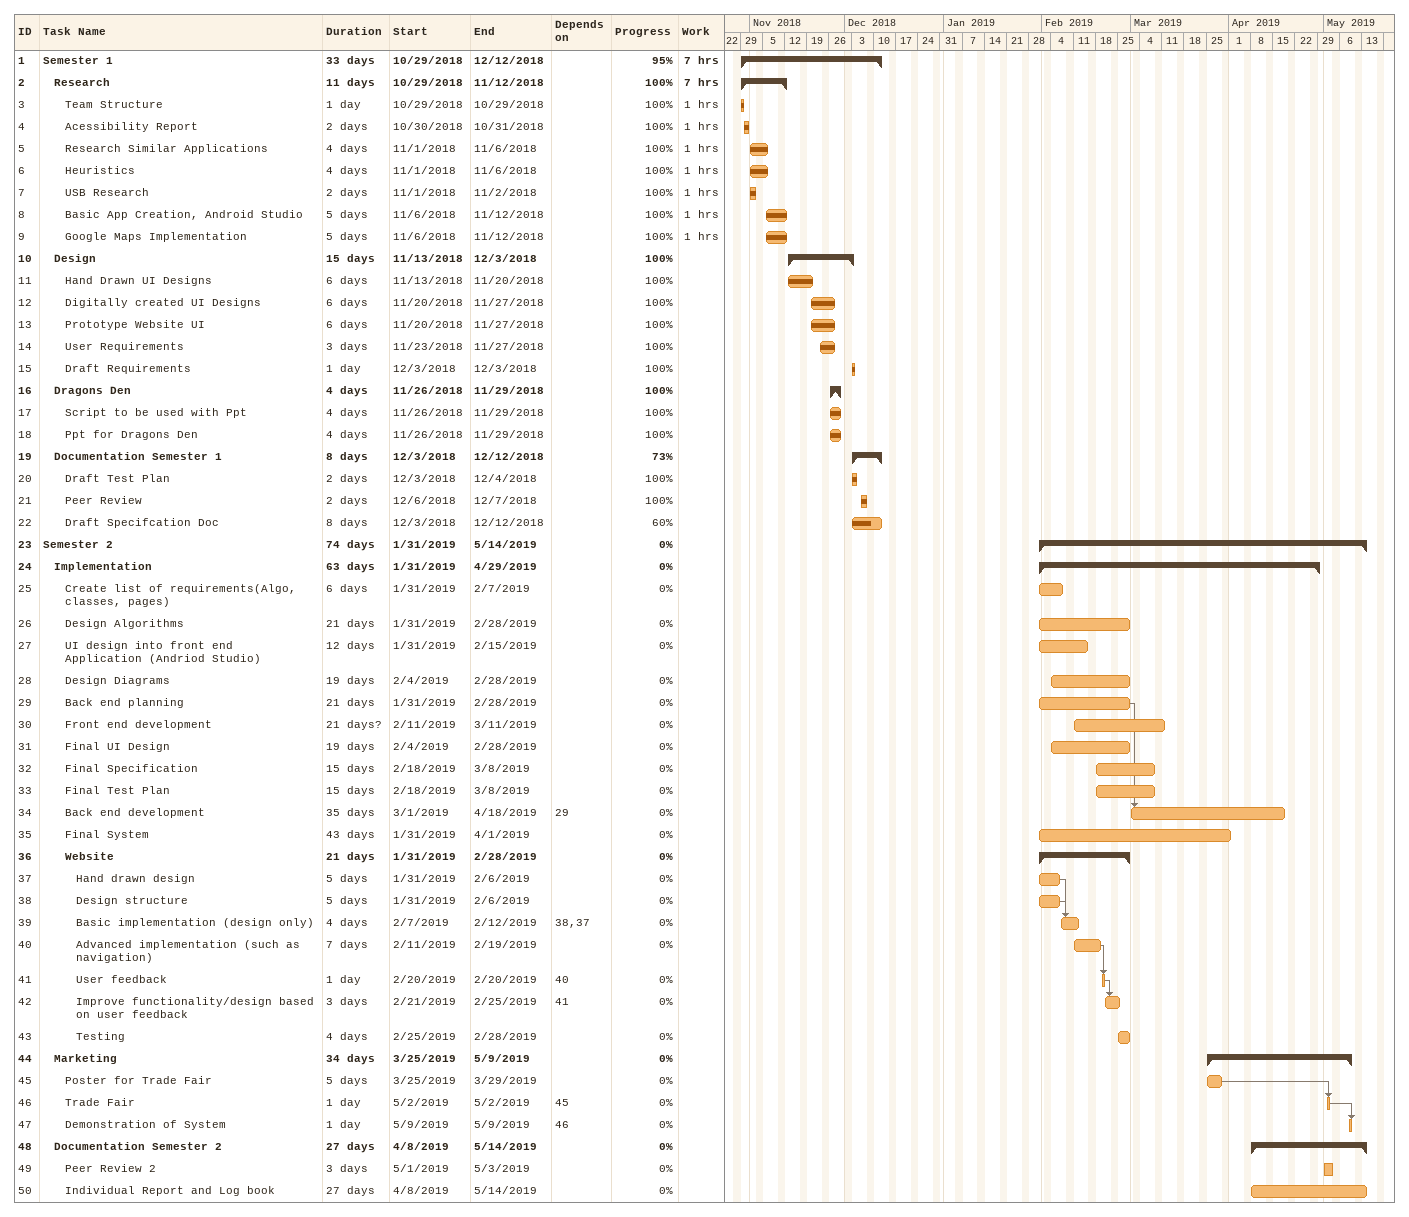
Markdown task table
| ID | Level | Task | Duration | Start | Finish | Predecessors | % complete | Work (h) |
|---|---|---|---|---|---|---|---|---|
| 1 | 1 | **Semester 1** | 33d | 2018-10-29 | 2018-12-12 |  | 95 | 7 |
| 2 | 2 | **Research** | 11d | 2018-10-29 | 2018-11-12 |  | 100 | 7 |
| 3 | 3 | Team Structure | 1d | 2018-10-29 | 2018-10-29 |  | 100 | 1 |
| 4 | 3 | Acessibility Report | 2d | 2018-10-30 | 2018-10-31 |  | 100 | 1 |
| 5 | 3 | Research Similar Applications | 4d | 2018-11-01 | 2018-11-06 |  | 100 | 1 |
| 6 | 3 | Heuristics | 4d | 2018-11-01 | 2018-11-06 |  | 100 | 1 |
| 7 | 3 | USB Research | 2d | 2018-11-01 | 2018-11-02 |  | 100 | 1 |
| 8 | 3 | Basic App Creation, Android Studio | 5d | 2018-11-06 | 2018-11-12 |  | 100 | 1 |
| 9 | 3 | Google Maps Implementation | 5d | 2018-11-06 | 2018-11-12 |  | 100 | 1 |
| 10 | 2 | **Design** | 15d | 2018-11-13 | 2018-12-03 |  | 100 |  |
| 11 | 3 | Hand Drawn UI Designs | 6d | 2018-11-13 | 2018-11-20 |  | 100 |  |
| 12 | 3 | Digitally created UI Designs | 6d | 2018-11-20 | 2018-11-27 |  | 100 |  |
| 13 | 3 | Prototype Website UI | 6d | 2018-11-20 | 2018-11-27 |  | 100 |  |
| 14 | 3 | User Requirements | 3d | 2018-11-23 | 2018-11-27 |  | 100 |  |
| 15 | 3 | Draft Requirements | 1d | 2018-12-03 | 2018-12-03 |  | 100 |  |
| 16 | 2 | **Dragons Den** | 4d | 2018-11-26 | 2018-11-29 |  | 100 |  |
| 17 | 3 | Script to be used with Ppt | 4d | 2018-11-26 | 2018-11-29 |  | 100 |  |
| 18 | 3 | Ppt for Dragons Den | 4d | 2018-11-26 | 2018-11-29 |  | 100 |  |
| 19 | 2 | **Documentation Semester 1** | 8d | 2018-12-03 | 2018-12-12 |  | 73 |  |
| 20 | 3 | Draft Test Plan | 2d | 2018-12-03 | 2018-12-04 |  | 100 |  |
| 21 | 3 | Peer Review | 2d | 2018-12-06 | 2018-12-07 |  | 100 |  |
| 22 | 3 | Draft Specifcation Doc | 8d | 2018-12-03 | 2018-12-12 |  | 60 |  |
| 23 | 1 | **Semester 2** | 74d | 2019-01-31 | 2019-05-14 |  | 0 |  |
| 24 | 2 | **Implementation** | 63d | 2019-01-31 | 2019-04-29 |  | 0 |  |
| 25 | 3 | Create list of requirements(Algo, classes, pages) | 6d | 2019-01-31 | 2019-02-07 |  | 0 |  |
| 26 | 3 | Design Algorithms | 21d | 2019-01-31 | 2019-02-28 |  | 0 |  |
| 27 | 3 | UI design into front end Application (Andriod Studio) | 12d | 2019-01-31 | 2019-02-15 |  | 0 |  |
| 28 | 3 | Design Diagrams | 19d | 2019-02-04 | 2019-02-28 |  | 0 |  |
| 29 | 3 | Back end planning | 21d | 2019-01-31 | 2019-02-28 |  | 0 |  |
| 30 | 3 | Front end development | 21d? | 2019-02-11 | 2019-03-11 |  | 0 |  |
| 31 | 3 | Final UI Design | 19d | 2019-02-04 | 2019-02-28 |  | 0 |  |
| 32 | 3 | Final Specification | 15d | 2019-02-18 | 2019-03-08 |  | 0 |  |
| 33 | 3 | Final Test Plan | 15d | 2019-02-18 | 2019-03-08 |  | 0 |  |
| 34 | 3 | Back end development | 35d | 2019-03-01 | 2019-04-18 | 29 | 0 |  |
| 35 | 3 | Final System | 43d | 2019-01-31 | 2019-04-01 |  | 0 |  |
| 36 | 3 | **Website** | 21d | 2019-01-31 | 2019-02-28 |  | 0 |  |
| 37 | 4 | Hand drawn design | 5d | 2019-01-31 | 2019-02-06 |  | 0 |  |
| 38 | 4 | Design structure | 5d | 2019-01-31 | 2019-02-06 |  | 0 |  |
| 39 | 4 | Basic implementation (design only) | 4d | 2019-02-07 | 2019-02-12 | 38, 37 | 0 |  |
| 40 | 4 | Advanced implementation (such as navigation) | 7d | 2019-02-11 | 2019-02-19 |  | 0 |  |
| 41 | 4 | User feedback | 1d | 2019-02-20 | 2019-02-20 | 40 | 0 |  |
| 42 | 4 | Improve functionality/design based on user feedback | 3d | 2019-02-21 | 2019-02-25 | 41 | 0 |  |
| 43 | 4 | Testing | 4d | 2019-02-25 | 2019-02-28 |  | 0 |  |
| 44 | 2 | **Marketing** | 34d | 2019-03-25 | 2019-05-09 |  | 0 |  |
| 45 | 3 | Poster for Trade Fair | 5d | 2019-03-25 | 2019-03-29 |  | 0 |  |
| 46 | 3 | Trade Fair | 1d | 2019-05-02 | 2019-05-02 | 45 | 0 |  |
| 47 | 3 | Demonstration of System | 1d | 2019-05-09 | 2019-05-09 | 46 | 0 |  |
| 48 | 2 | **Documentation Semester 2** | 27d | 2019-04-08 | 2019-05-14 |  | 0 |  |
| 49 | 3 | Peer Review 2 | 3d | 2019-05-01 | 2019-05-03 |  | 0 |  |
| 50 | 3 | Individual Report and Log book | 27d | 2019-04-08 | 2019-05-14 |  | 0 |  |
